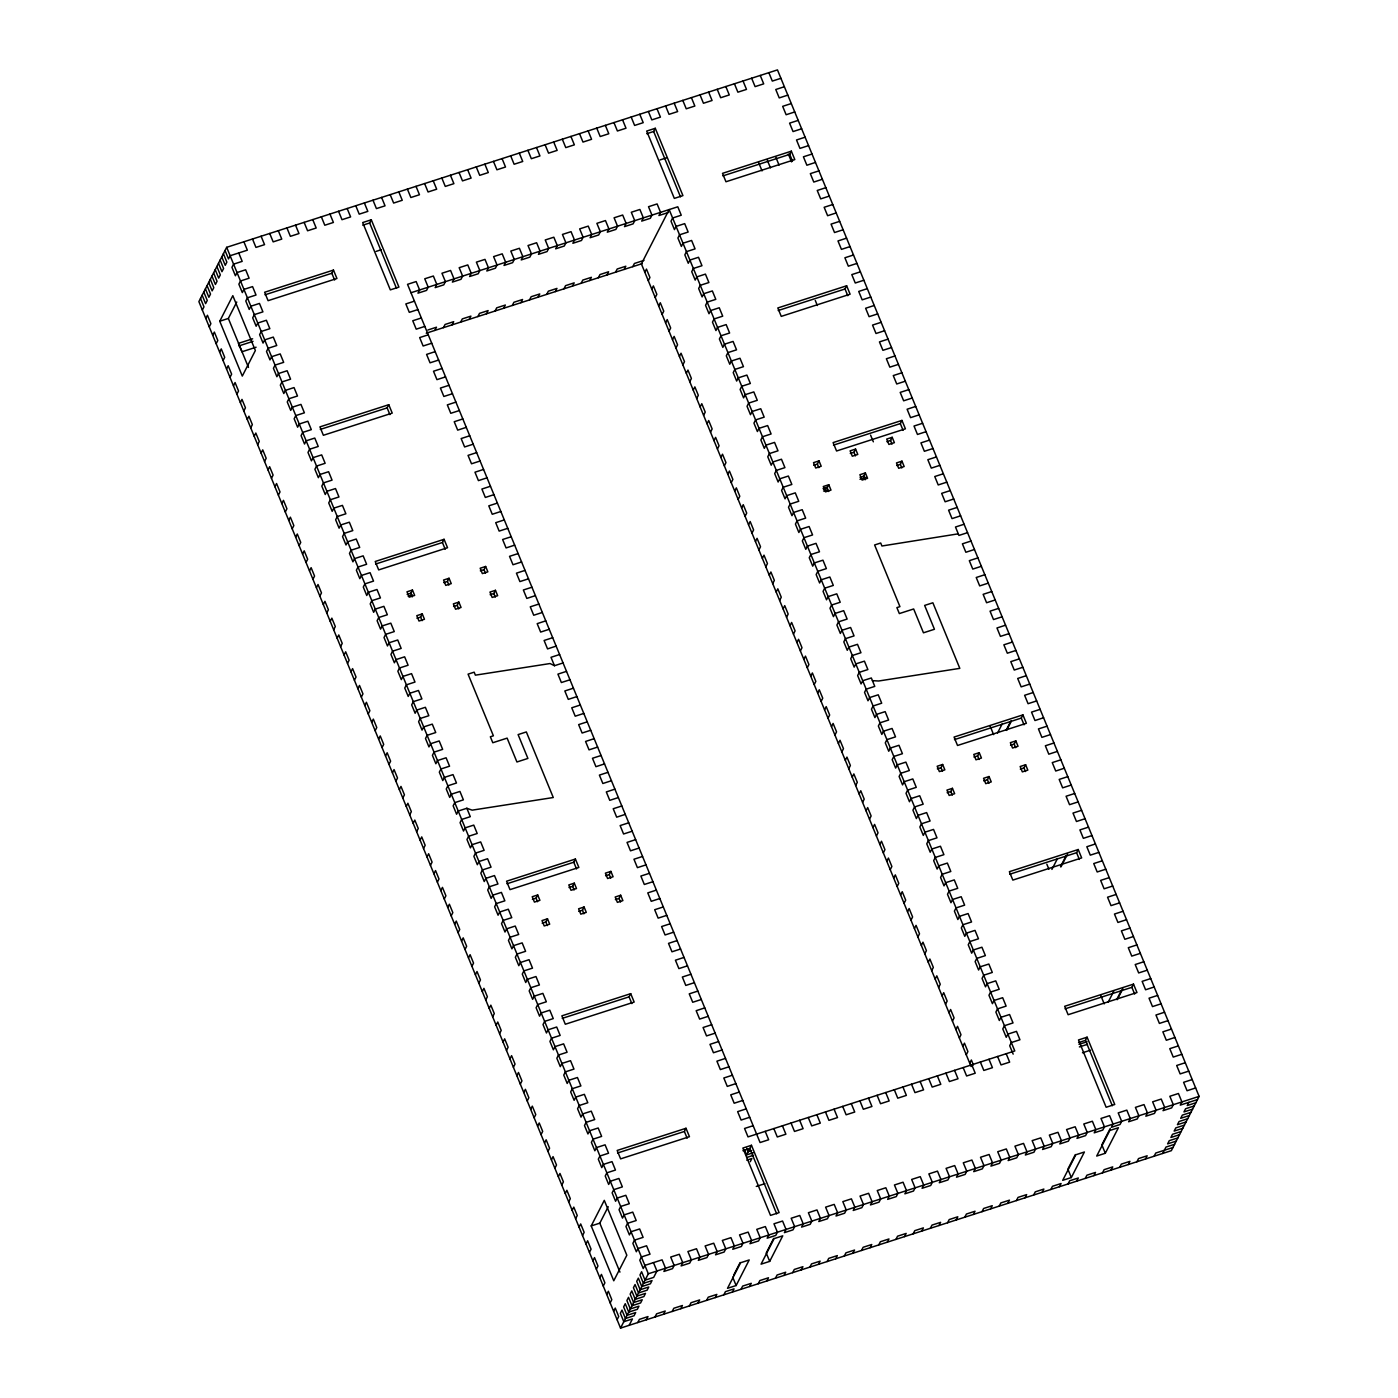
<?xml version="1.0" encoding="UTF-8"?>
<svg xmlns="http://www.w3.org/2000/svg" width="1398" height="1398" viewBox="0 0 1398 1398"><rect width="100%" height="100%" fill="white"/><g stroke="black" fill="none" stroke-linecap="round" stroke-linejoin="round"><path stroke-width="1.5" d="M226.668 247.324L198.883 301.618L620.537 1328.1L1171.332 1150.676L1199.117 1096.381L777.463 69.9L226.668 247.324L648.322 1273.788L620.537 1328.1M202.343 310.041L203.968 306.844L200.526 298.438M205.803 318.447L207.428 315.266L210.888 323.672L209.246 326.87M219.748 321.225L232.819 295.66L255.362 350.531L242.291 376.079L219.748 321.225L228.346 318.447L236.769 302.02M212.706 335.275L214.348 332.077L217.808 340.5L216.166 343.698M219.626 352.104L221.251 348.906L224.711 357.329L223.086 360.527M226.528 368.932L228.171 365.734L231.631 374.157L229.988 377.355M233.449 385.761L235.074 382.563L238.534 390.986L236.909 394.184M240.351 402.589L241.994 399.391L245.454 407.814L243.811 411.012M247.271 419.417L248.914 416.22L252.356 424.643L250.731 427.823M265.008 294.803L331.833 273.274L333.475 270.076L336.935 278.499L268.084 300.675L264.624 292.252L333.475 270.076M254.191 436.246L255.817 433.048L259.277 441.471L257.634 444.651M362.764 225.2L369.649 222.981L371.291 219.783L398.937 287.097L390.322 289.875L362.676 222.562L371.291 219.783M261.094 453.074L262.737 449.876L266.179 458.299L264.554 461.48M268.014 469.903L269.639 466.705L273.099 475.11L271.457 478.308M274.917 486.731L276.559 483.533L280.019 491.939L278.377 495.137M281.837 503.56L283.462 500.362L286.922 508.767L285.297 511.965M288.739 520.388L290.382 517.19L293.842 525.596L292.199 528.794M295.66 537.216L297.285 534.019L300.745 542.424L299.12 545.622M302.562 554.045L304.205 550.847L307.665 559.252L306.022 562.45M320.317 429.413L387.141 407.884L388.766 404.704L392.226 413.109L323.375 435.285L319.932 426.879L388.766 404.704M309.482 570.856L311.125 567.675L314.567 576.081L312.942 579.279M434.848 330.417L436.473 327.219L427.875 329.998M443.446 327.639L445.088 324.458L453.686 321.68L452.061 324.878M316.402 587.684L318.028 584.504L321.488 592.909L319.845 596.107M460.658 322.099L462.301 318.901L470.899 316.14L469.274 319.321M323.305 604.513L324.948 601.332L328.39 609.738L326.765 612.936M477.871 316.56L479.514 313.362L488.112 310.583L486.469 313.781M330.225 621.341L331.85 618.161L335.31 626.566L333.668 629.764M495.084 311.02L496.709 307.822L505.325 305.044L503.682 308.242M337.128 638.17L338.77 634.972L342.23 643.395L340.588 646.592M512.297 305.463L513.922 302.265L522.537 299.504L520.895 302.702M344.048 654.998L345.673 651.8L349.133 660.223L347.508 663.421M529.51 299.923L531.135 296.726L539.75 293.964L538.108 297.145M350.95 671.826L352.593 668.628L356.053 677.051L354.41 680.249M546.723 294.384L548.348 291.186L556.963 288.407L555.321 291.605M357.871 688.655L359.496 685.457L362.956 693.88L361.331 697.078M563.936 288.827L565.561 285.646L574.176 282.868L572.533 286.066M407.168 594.412L410.82 593.241L412.462 590.043L414.664 595.408L409.177 597.173L406.975 591.808L412.462 590.043M375.608 564.041L442.432 542.511L444.075 539.313L447.535 547.736L378.683 569.912L375.223 561.489L444.075 539.313M646.767 133.719L653.652 131.499L655.278 128.301L682.923 195.615L674.325 198.394L646.68 131.08L655.278 128.301M364.791 705.483L366.416 702.285L369.876 710.708L368.233 713.906M581.149 283.287L582.774 280.089L591.389 277.328L589.746 280.526M416.971 618.266L420.623 617.095L422.266 613.897L424.468 619.262L418.981 621.027L416.779 615.662L422.266 613.897M598.361 277.748L599.987 274.55L608.602 271.771L606.959 274.969M371.693 722.312L373.336 719.114L376.778 727.537L375.153 730.717M443.76 582.634L447.412 581.446L449.055 578.265L451.257 583.63L445.77 585.395L443.568 580.03L449.055 578.265M615.574 272.208L617.2 269.01L625.815 266.232L624.172 269.43M378.613 739.14L380.239 735.942L383.699 744.365L382.056 747.546M453.564 606.487L457.216 605.299L458.859 602.101L461.06 607.466L455.573 609.248L453.354 603.884L458.859 602.101M632.787 266.651L634.412 263.471L643.971 260.377M385.516 755.969L387.159 752.771L390.619 761.194L388.976 764.374M480.353 570.838L484.005 569.668L485.648 566.47L487.85 571.834L482.362 573.599L480.161 568.235L485.648 566.47M644.845 272.295L646.47 269.098L649.93 277.52L648.305 280.718M392.436 772.797L394.061 769.599L397.521 778.004L395.896 781.202M490.156 594.692L493.809 593.521L495.451 590.323L497.653 595.688L492.166 597.453L489.947 592.088L495.451 590.323M651.748 289.124L653.39 285.926L656.85 294.349L655.208 297.547M399.339 789.625L400.981 786.427L404.441 794.833L402.799 798.031M658.668 305.952L660.293 302.754L663.753 311.177L662.128 314.375M406.259 806.454L407.884 803.256L411.344 811.661L409.719 814.859M665.57 322.781L667.213 319.583L670.673 328.006L669.03 331.204M413.161 823.282L414.804 820.084L418.264 828.49L416.621 831.688M672.49 339.609L674.133 336.411L677.576 344.834L675.95 348.015M420.082 840.111L421.724 836.913L425.167 845.318L423.542 848.516M679.411 356.438L681.036 353.24L684.496 361.663L682.853 364.843M427.002 856.939L428.627 853.741L432.087 862.147L430.444 865.345M722.888 175.886L789.713 154.357L791.355 151.176L794.815 159.582L725.964 181.757L722.504 173.352L791.355 151.176M686.313 373.266L687.956 370.068L691.398 378.491L689.773 381.671M433.904 873.75L435.547 870.57L438.989 878.975L437.364 882.173M693.233 390.094L694.858 386.897L698.318 395.302L696.676 398.5M440.824 890.578L442.45 887.398L445.91 895.803L444.267 899.001M700.136 406.923L701.779 403.725L705.239 412.13L703.596 415.328M447.727 907.407L449.37 904.226L452.83 912.632L451.187 915.83M707.056 423.751L708.681 420.553L712.141 428.959L710.516 432.157M454.647 924.235L456.272 921.055L459.732 929.46L458.107 932.658M713.959 440.58L715.601 437.382L719.061 445.787L717.419 448.985M461.55 941.064L463.192 937.866L466.652 946.289L465.01 949.487M720.879 457.408L722.504 454.21L725.964 462.616L724.339 465.814M468.47 957.892L470.095 954.694L473.555 963.117L471.93 966.315M727.781 474.237L729.424 471.039L732.884 479.444L731.241 482.642M475.372 974.721L477.015 971.523L480.475 979.946L478.832 983.144M734.701 491.048L736.344 487.867L739.787 496.273L738.161 499.47M482.293 991.549L483.935 988.351L487.378 996.774L485.753 999.972M778.197 310.513L845.021 288.984L846.646 285.786L850.106 294.209L781.255 316.385L777.812 307.962L846.646 285.786M532.411 899.333L536.063 898.145L537.706 894.965L539.908 900.329L534.42 902.094L532.219 896.73L537.706 894.965M741.622 507.876L743.247 504.695L746.707 513.101L745.064 516.299M489.213 1008.377L490.838 1005.179L494.298 1013.602L492.655 1016.8M506.95 883.763L573.774 862.234L575.399 859.036L578.859 867.459L510.008 889.635L506.565 881.212L575.399 859.036M748.524 524.704L750.167 521.524L753.609 529.929L751.984 533.127M542.197 923.187L545.867 921.998L547.492 918.801L549.694 924.183L544.206 925.948L542.005 920.583L547.492 918.801M496.115 1025.206L497.758 1022.008L501.2 1030.431L499.575 1033.611M569.003 887.538L572.656 886.367L574.298 883.169L576.5 888.534L571.013 890.299L568.794 884.934L574.298 883.169M755.444 541.533L757.069 538.352L760.529 546.758L758.904 549.956M503.035 1042.034L504.661 1038.836L508.121 1047.259L506.478 1050.44M578.789 911.391L582.459 910.22L584.084 907.022L586.286 912.387L580.799 914.152L578.597 908.787L584.084 907.022M762.347 558.361L763.99 555.163L767.45 563.586L765.807 566.784M509.938 1058.863L511.581 1055.665L515.041 1064.088L513.398 1067.268M813.706 465.254L817.358 464.084L819.001 460.886L821.203 466.25L815.716 468.015L813.514 462.651L819.001 460.886M605.596 875.76L609.248 874.571L610.891 871.391L613.093 876.756L607.606 878.521L605.386 873.156L610.891 871.391M769.267 575.19L770.892 571.992L774.352 580.415L772.727 583.613M516.858 1075.691L518.483 1072.493L521.943 1080.899L520.318 1084.097M823.492 489.108L827.162 487.919L828.787 484.739L830.989 490.104L825.502 491.869L823.3 486.504L828.787 484.739M615.382 899.613L619.052 898.425L620.677 895.227L622.879 900.609L617.392 902.374L615.19 897.009L620.677 895.227M776.17 592.018L777.812 588.82L781.272 597.243L779.63 600.441M523.761 1092.52L525.403 1089.322L528.863 1097.727L527.221 1100.925M850.299 453.459L853.951 452.288L855.593 449.09L857.795 454.455L852.308 456.22L850.106 450.855L855.593 449.09M783.09 608.846L784.732 605.649L788.175 614.072L786.55 617.269M530.681 1109.348L532.306 1106.15L535.766 1114.555L534.141 1117.753M860.085 477.312L863.754 476.141L865.379 472.943L867.581 478.308L862.094 480.073L859.892 474.708L865.379 472.943M790.01 625.675L791.635 622.477L795.095 630.9L793.452 634.098M537.583 1126.176L539.226 1122.978L542.686 1131.384L541.043 1134.582M886.891 441.681L890.543 440.51L892.186 437.312L894.388 442.677L888.901 444.442L886.699 439.077L892.186 437.312M833.488 445.123L900.312 423.594L901.955 420.414L905.415 428.819L836.563 450.995L833.103 442.589L901.955 420.414M796.912 642.503L798.555 639.305L801.998 647.728L800.372 650.909M544.504 1143.005L546.146 1139.807L549.589 1148.212L547.964 1151.41M896.677 465.534L900.347 464.346L901.972 461.165L904.174 466.53L898.687 468.295L896.485 462.93L901.972 461.165M562.241 1018.373L629.065 996.861L630.708 993.663L634.168 1002.069L565.316 1024.245L561.856 1015.839L630.708 993.663M803.833 659.332L805.458 656.134L808.918 664.557L807.275 667.737M551.424 1159.833L553.049 1156.635L556.509 1165.041L554.866 1168.239M810.735 676.16L812.378 672.962L815.838 681.385L814.195 684.566M558.326 1176.644L559.969 1173.464L563.411 1181.869L561.786 1185.067M817.655 692.989L819.28 689.791L822.74 698.196L821.115 701.394M565.246 1193.473L566.872 1190.292L570.332 1198.698L568.689 1201.896M824.558 709.817L826.201 706.619L829.661 715.025L828.018 718.222M572.149 1210.301L573.792 1207.121L577.252 1215.526L575.609 1218.724M831.478 726.645L833.103 723.448L836.563 731.853L834.938 735.051M579.069 1227.129L580.694 1223.949L584.154 1232.354L582.529 1235.552M591.214 1225.924L604.286 1200.358L626.828 1255.229L613.757 1280.778L591.214 1225.924L599.812 1223.145L608.217 1206.719M838.381 743.474L840.023 740.276L843.483 748.681L841.841 751.879M585.972 1243.958L587.614 1240.76L591.074 1249.183L589.432 1252.381M845.301 760.302L846.943 757.104L850.386 765.51L848.761 768.708M592.892 1260.786L594.517 1257.588L597.977 1266.011L596.352 1269.209M852.221 777.131L853.846 773.933L857.306 782.338L855.663 785.536M599.794 1277.615L601.437 1274.417L604.897 1282.84L603.254 1286.038M617.549 1153L684.373 1131.471L685.999 1128.273L689.459 1136.696L620.607 1158.872L617.165 1150.449L685.999 1128.273M859.123 793.942L860.766 790.761L864.209 799.167L862.583 802.365M606.715 1294.443L608.357 1291.245L611.8 1299.668L610.175 1302.866M866.044 810.77L867.669 807.59L871.129 815.995L869.486 819.193M613.635 1311.272L615.26 1308.074L618.72 1316.497L617.077 1319.695M872.946 827.599L874.589 824.418L878.049 832.824L876.406 836.021M629.152 1325.321L632.42 1318.943L623.805 1321.704L620.345 1313.299L621.988 1310.101L625.448 1318.524L634.045 1315.745L635.688 1312.547L627.073 1315.326L623.63 1306.903L625.255 1303.705L628.716 1312.128L637.313 1309.349L638.956 1306.169L630.341 1308.93L626.898 1300.524L628.523 1297.327L631.983 1305.732L640.581 1302.971L642.224 1299.773L633.626 1302.552L630.166 1294.129L631.791 1290.931L635.251 1299.354L643.866 1296.575L645.492 1293.377L636.894 1296.156L633.434 1287.733L635.059 1284.552L638.519 1292.958L647.134 1290.179L648.759 1286.999L640.162 1289.76L636.702 1281.354L638.344 1278.156L641.787 1286.562L650.402 1283.801L652.027 1280.603L643.429 1283.381L639.969 1274.959L641.612 1271.761L645.055 1280.184L653.67 1277.405L656.938 1271.027L653.478 1262.604M879.866 844.427L881.491 841.246L884.951 849.652L883.326 852.85M637.75 1322.56L639.393 1319.362L647.99 1316.584L646.365 1319.782M886.769 861.255L888.412 858.057L891.872 866.48L890.229 869.678M654.963 1317.003L656.606 1313.823L665.203 1311.044L663.578 1314.242M937.359 768.848L941.011 767.677L942.654 764.479L944.856 769.844L939.369 771.609L937.167 766.244L942.654 764.479M744.487 1149.838L746.567 1154.888L751.46 1145.294L779.123 1212.608L770.508 1215.386L742.862 1148.073L751.46 1145.294M893.689 878.084L895.314 874.886L898.774 883.309L897.149 886.507M672.176 1311.464L673.819 1308.266L682.416 1305.505L680.774 1308.703M750.254 1161.703L751.897 1158.505L746.742 1160.165M947.145 792.701L950.815 791.513L952.44 788.332L954.659 793.697L949.155 795.462L946.953 790.097L952.44 788.332M689.389 1305.924L691.031 1302.726L699.629 1299.948L697.986 1303.146M900.592 894.912L902.234 891.714L905.694 900.137L904.052 903.335M973.952 757.052L977.604 755.881L979.247 752.683L981.448 758.048L975.961 759.813L973.759 754.448L979.247 752.683M706.602 1300.385L708.227 1297.187L716.842 1294.408L715.199 1297.606M997.56 732.971L1002.244 723.832M907.512 911.741L909.154 908.543L912.597 916.966L910.972 920.164M1006.176 730.193L1010.841 721.071M1006.63 730.42L1011.296 721.298M733.618 1275.291L740.154 1262.516M723.814 1294.828L725.44 1291.647L734.055 1288.869L732.412 1292.067M983.738 780.905L987.407 779.735L989.033 776.537L991.252 781.901L985.747 783.666L983.545 778.302L989.033 776.537M954.467 739.612L1021.291 718.083L1022.917 714.885L1026.377 723.308L957.525 745.484L954.065 737.061L1022.917 714.885M914.432 928.569L916.057 925.371L919.517 933.794L917.874 936.992M736.134 1285.531L749.206 1259.965L740.608 1262.744L727.519 1288.309L736.134 1285.531L732.674 1277.108M1010.544 745.274L1014.197 744.086L1015.839 740.905L1018.041 746.27L1012.554 748.035L1010.352 742.67L1015.839 740.905M741.027 1289.288L742.653 1286.09L751.268 1283.329L749.625 1286.51M921.334 945.398L922.977 942.2L926.42 950.623L924.794 953.803M773.688 1238.366L766.226 1252.975L769.686 1261.38L761.071 1264.159L774.16 1238.593L782.758 1235.832L769.686 1261.38M758.24 1283.748L759.865 1280.551L768.481 1277.772L766.838 1280.97M1020.33 769.127L1024 767.939L1025.625 764.741L1027.827 770.123L1022.34 771.888L1020.138 766.523L1025.625 764.741M928.255 962.226L929.88 959.028L933.34 967.451L931.697 970.631M775.453 1278.209L777.078 1275.011L785.693 1272.232L784.051 1275.43M935.157 979.054L936.8 975.856L940.26 984.279L938.617 987.46M792.666 1272.652L794.291 1269.454L802.906 1266.693L801.264 1269.891M942.077 995.883L943.702 992.685L947.162 1001.09L945.537 1004.288M809.879 1267.112L811.504 1263.914L820.119 1261.153L818.477 1264.334M948.98 1012.711L950.623 1009.513L954.083 1017.919L952.44 1021.117M827.092 1261.573L828.717 1258.375L837.332 1255.596L835.689 1258.794M955.9 1029.54L957.525 1026.342L960.985 1034.747L959.36 1037.945M844.305 1256.016L845.93 1252.835L854.545 1250.057L852.902 1253.255M1051.925 869.416L1057.535 858.459M962.803 1046.368L964.445 1043.17L967.905 1051.576L966.263 1054.774M861.5 1250.476L863.143 1247.278L871.74 1244.517L870.115 1247.715M1060.54 866.638L1066.15 855.681M1060.995 866.865L1067.53 854.091M1009.758 874.222L1076.582 852.71L1078.225 849.512L1081.668 857.918L1012.834 880.093L1009.373 871.688L1078.225 849.512M969.723 1063.196L971.365 1059.999L973.427 1065.049M878.713 1244.936L880.356 1241.739L888.953 1238.977L887.328 1242.158M895.926 1239.397L897.568 1236.199L906.166 1233.42L904.541 1236.618M913.139 1233.84L914.781 1230.659L923.379 1227.881L921.754 1231.079M930.352 1228.3L931.994 1225.102L940.592 1222.341L938.967 1225.539M947.564 1222.761L949.207 1219.563L957.805 1216.784L956.18 1219.982M964.777 1217.221L966.42 1214.023L975.018 1211.245L973.392 1214.443M981.99 1211.664L983.633 1208.484L992.231 1205.705L990.605 1208.903M999.203 1206.125L1000.846 1202.927L1009.443 1200.166L1007.818 1203.346M1078.574 1042.593L1085.46 1040.374L1087.102 1037.194L1114.748 1104.49L1106.15 1107.268L1078.487 1039.955L1087.102 1037.194M1108.16 1002.209L1113.769 991.252M1116.775 999.43L1121.441 990.308M1117.229 999.675L1122.839 988.718M1016.416 1200.585L1018.059 1197.387L1026.656 1194.608L1025.014 1197.806M1065.066 1008.849L1131.873 987.32L1133.516 984.122L1136.976 992.545L1068.124 1014.721L1064.664 1006.298L1133.516 984.122M1033.629 1195.045L1035.271 1191.847L1043.869 1189.069L1042.226 1192.267M1050.842 1189.488L1052.467 1186.29L1061.082 1183.529L1059.439 1186.727M1075.342 1154.538L1067.862 1169.147L1071.322 1177.553L1062.707 1180.331L1075.796 1154.783L1084.394 1152.004L1071.322 1177.553M1068.055 1183.949L1069.68 1180.751L1078.295 1177.99L1076.652 1181.17M1110.257 1128.431L1101.851 1144.857L1105.311 1153.263L1096.714 1156.041L1109.785 1130.493L1118.4 1127.714L1105.311 1153.263M1085.267 1178.409L1086.893 1175.211L1095.508 1172.433L1093.865 1175.631M1102.48 1172.852L1104.105 1169.672L1112.721 1166.893L1111.078 1170.091M1119.693 1167.313L1121.318 1164.115L1129.934 1161.354L1128.291 1164.551M1136.906 1161.773L1138.531 1158.575L1147.146 1155.796L1145.504 1158.994M1154.119 1156.233L1155.744 1153.035L1172.957 1147.496M1162.717 1153.455L1165.984 1147.059L1174.6 1144.298M1188.877 1102.34L1187.234 1105.538L1195.849 1102.76M780.923 78.305L772.308 81.084L768.848 72.679M784.365 86.728L775.768 89.507L779.228 97.912L787.825 95.134M791.285 103.557L782.67 106.335L786.13 114.741L794.746 111.962M376.097 251.395L381.252 249.735M660.101 159.914L666.986 157.694M798.206 120.385L789.59 123.146L793.05 131.569L801.648 128.791M805.108 137.214L796.511 139.975L799.953 148.398L808.568 145.619M812.028 154.042L803.413 156.803L806.873 165.226L815.471 162.448M252.636 338.805L238.464 343.366L241.924 351.789L256.096 347.211M238.866 345.918L253.038 341.339M410.995 292.741L677.785 206.799L681.245 215.222L672.63 217.983L671.005 221.181L674.448 229.604L676.09 226.406L684.688 223.628L688.148 232.051L679.55 234.812L677.908 238.009L681.368 246.432L682.993 243.235L691.608 240.456L695.068 248.879L686.453 251.64L684.828 254.838L688.27 263.261L689.913 260.063L698.511 257.284L701.971 265.707L693.373 268.468L691.73 271.666L695.19 280.089L696.833 276.891L705.431 274.113L708.891 282.536L700.276 285.297L698.651 288.495L702.111 296.918L703.736 293.72L712.351 290.941L715.793 299.364L707.196 302.125L705.553 305.323L709.013 313.729L710.656 310.548L719.254 307.77L722.714 316.175L714.098 318.954L712.473 322.152L715.933 330.557L717.558 327.377L726.174 324.598L729.616 333.004L721.019 335.782L719.376 338.98L722.836 347.386L724.479 344.205L733.076 341.427L736.536 349.832L727.939 352.611L726.296 355.808L729.756 364.214L731.381 361.016L739.996 358.255L743.456 366.66L734.841 369.439L733.216 372.637L736.659 381.042L738.301 377.844L746.899 375.083L750.359 383.489L741.761 386.267L740.119 389.465L743.579 397.871L745.204 394.673L753.819 391.912L757.279 400.317L748.664 403.096L747.039 406.294L750.481 414.699L752.124 411.501L760.739 408.74L764.182 417.146L755.584 419.924L753.941 423.122L757.401 431.528L759.044 428.33L767.642 425.569L771.102 433.974L762.487 436.753L760.861 439.951L764.322 448.356L765.947 445.158L774.562 442.397L778.004 450.803L769.407 453.581L767.764 456.762L771.224 465.185L772.867 461.987L781.465 459.226L784.925 467.631L776.309 470.41L774.684 473.59L778.144 482.013L779.769 478.815L788.385 476.036L791.845 484.459L783.23 487.238L781.587 490.418L785.047 498.841L786.69 495.643L795.287 492.865L798.747 501.288L790.15 504.066L788.507 507.247L791.967 515.67L793.592 512.472L802.207 509.693L805.667 518.116L797.052 520.877L795.427 524.075L798.87 532.498L800.512 529.3L809.11 526.522L812.57 534.945L803.972 537.706L802.33 540.904L805.79 549.327L807.415 546.129L816.03 543.35L819.49 551.773L810.875 554.534L809.25 557.732L812.71 566.155L814.335 562.957L822.95 560.179L826.393 568.602L817.795 571.363L816.152 574.561L819.612 582.983L821.255 579.786L829.853 577.007L833.313 585.43L824.698 588.191L823.072 591.389L826.533 599.812L828.158 596.614L836.773 593.835L840.215 602.258L831.618 605.019L829.975 608.217L833.435 616.623L835.078 613.442L843.676 610.664L847.136 619.069L838.538 621.848L836.895 625.046L840.355 633.451L841.98 630.271L850.596 627.492L854.056 635.898L845.441 638.676L843.815 641.874L847.258 650.28L848.901 647.099L857.498 644.321L860.958 652.726L852.361 655.505L850.718 658.703L854.178 667.108L855.803 663.91L864.418 661.149L867.878 669.555L859.263 672.333L857.638 675.531L861.081 683.937L862.723 680.739L871.321 677.978L874.781 686.383L866.183 689.162L864.541 692.36L868.001 700.765L869.643 697.567L878.241 694.806L881.701 703.211L873.086 705.99L871.461 709.188L874.921 717.593L876.546 714.395L885.161 711.634L888.604 720.04L880.006 722.818L878.363 726.016L881.823 734.422L883.466 731.224L892.064 728.463L895.524 736.868L886.909 739.647L885.284 742.845L888.744 751.25L890.369 748.052L898.984 745.291L902.426 753.697L893.829 756.475L892.186 759.656L895.646 768.079L897.289 764.881L905.887 762.12L909.347 770.525L900.749 773.304L899.106 776.484L902.566 784.907L904.191 781.709L912.807 778.931L916.267 787.354L907.651 790.132L906.026 793.313L909.469 801.736L911.112 798.538L919.709 795.759L923.169 804.182L914.572 806.961L912.929 810.141L916.389 818.564L918.014 815.366L926.629 812.587L930.089 821.01L921.474 823.771L919.849 826.969L923.292 835.392L924.934 832.194L933.532 829.416L936.992 837.839L928.394 840.6L926.752 843.798L930.212 852.221L931.854 849.023L940.452 846.244L943.912 854.667L935.297 857.428L933.672 860.626L937.132 869.049L938.757 865.851L947.372 863.073L950.815 871.496L942.217 874.257L940.574 877.455L944.034 885.878L945.677 882.68L954.275 879.901L957.735 888.324L949.12 891.085L947.495 894.283L950.955 902.706L952.58 899.508L961.195 896.73L964.637 905.153L956.04 907.914L954.397 911.112L957.857 919.517L959.5 916.337L968.098 913.558L971.558 921.964L962.96 924.742L961.317 927.94L964.777 936.345L966.402 933.165L975.018 930.386L978.478 938.792L969.863 941.57L968.237 944.768L971.68 953.174L973.323 949.993L981.92 947.215L985.38 955.62L976.783 958.399L975.14 961.597L978.6 970.002L980.225 966.804L988.84 964.043L992.3 972.449L983.685 975.227L982.06 978.425L985.503 986.831L987.145 983.633L995.743 980.872L999.203 989.277L990.605 992.056L988.963 995.254L992.423 1003.659L994.065 1000.461L1002.663 997.7L1006.123 1006.106L997.508 1008.884L995.883 1012.082L999.343 1020.488L1000.968 1017.29L1009.583 1014.529L1013.026 1022.934L1004.428 1025.713L1002.785 1028.911L1006.245 1037.316L1007.888 1034.118L1016.486 1031.357L1019.946 1039.763L1011.331 1042.541L1009.705 1045.739L1013.166 1054.144M668.489 212.461L658.93 215.537L660.572 212.356L657.112 203.933L648.515 206.712L651.957 215.117L650.332 218.315L641.717 221.094L643.36 217.896L639.9 209.473L631.302 212.251L634.744 220.674L633.119 223.855L624.504 226.633L626.147 223.435L622.687 215.03L614.089 217.791L617.532 226.214L615.906 229.412L607.291 232.173L608.934 228.975L605.474 220.569L596.876 223.348L600.336 231.753L598.694 234.951L590.096 237.73L591.721 234.532L588.261 226.109L579.663 228.888L583.123 237.293L581.481 240.491L572.883 243.269L574.508 240.072L571.048 231.666L562.45 234.427L565.91 242.85L564.268 246.031L555.67 248.809L557.295 245.611L553.835 237.206L545.237 239.967L548.698 248.39L547.055 251.588L538.457 254.349L540.082 251.168L536.622 242.745L528.025 245.524L531.485 253.929L529.842 257.127L521.244 259.906L522.869 256.708L519.409 248.285L510.812 251.063L514.272 259.469L512.629 262.667L504.031 265.445L505.657 262.247L502.214 253.842L493.599 256.603L497.059 265.026L495.416 268.206L486.819 270.985L488.444 267.787L485.001 259.381L476.386 262.142L479.846 270.565L478.203 273.763L469.606 276.524L471.231 273.344L467.788 264.921L459.173 267.7L462.633 276.105L460.991 279.303L452.393 282.081L454.018 278.884L450.575 270.461L441.96 273.239L445.42 281.645L443.778 284.843L435.18 287.621L436.805 284.423L433.363 276.018L424.747 278.779L428.207 287.202L426.565 290.4L417.967 293.161L419.61 289.963L416.15 281.557L407.534 284.336L760.075 1142.533L768.673 1139.754L765.213 1131.349M414.455 301.164L405.839 303.925L409.299 312.348L417.915 309.57M818.931 170.871L810.333 173.632L813.776 182.055L822.391 179.276M421.357 317.975L412.76 320.754L416.22 329.177L424.817 326.398M825.851 187.699L817.236 190.46L820.696 198.883L829.311 196.104M426.233 333.196L642.346 263.575M428.277 334.804L419.662 337.582L423.122 346.005L431.737 343.226M832.754 204.527L824.156 207.288L827.616 215.711L836.214 212.933M435.197 351.632L426.582 354.41L430.042 362.816L438.64 360.055M839.674 221.356L831.059 224.117L834.519 232.54L843.134 229.761M442.1 368.46L433.502 371.239L436.945 379.644L445.56 376.883M846.576 238.167L837.979 240.945L841.439 249.368L850.036 246.59M449.02 385.289L440.405 388.067L443.865 396.473L452.463 393.712M853.496 254.995L844.899 257.774L848.341 266.179L856.957 263.418M455.923 402.117L447.325 404.896L450.785 413.301L459.383 410.54M860.417 271.824L851.801 274.602L855.261 283.008L863.859 280.247M462.843 418.946L454.228 421.724L457.688 430.13L466.303 427.369M867.319 288.652L858.721 291.431L862.164 299.836L870.779 297.075M469.745 435.774L461.148 438.553L464.608 446.958L473.206 444.197M874.239 305.48L865.624 308.259L869.084 316.664L877.682 313.903M476.666 452.603L468.05 455.381L471.51 463.786L480.126 461.008M881.142 322.309L872.544 325.087L876.004 333.493L884.602 330.732M483.568 469.431L474.971 472.209L478.431 480.615L487.028 477.836M888.062 339.137L879.447 341.916L882.907 350.321L891.522 347.56M490.488 486.259L481.891 489.038L485.333 497.443L493.948 494.665M894.965 355.966L886.367 358.744L889.827 367.15L898.425 364.389M497.408 503.088L488.793 505.849L492.253 514.272L500.851 511.493M901.885 372.794L893.27 375.573L896.73 383.978L905.345 381.2M504.311 519.916L495.713 522.677L499.156 531.1L507.771 528.322M908.787 389.623L900.19 392.401L903.65 400.807L912.247 398.028M511.231 536.745L502.616 539.506L506.076 547.929L514.674 545.15M915.707 406.451L907.11 409.23L910.552 417.635L919.168 414.857M518.134 553.573L509.536 556.334L512.996 564.757L521.594 561.979M922.628 423.279L914.012 426.041L917.472 434.463L926.07 431.685M408.181 596.23L412.235 594.936M525.054 570.401L516.439 573.163L519.899 581.585L528.514 578.807M929.53 440.108L920.933 442.869L924.375 451.292L932.99 448.513M823.142 488.479L827.197 487.168M823.544 491.03L827.581 489.719M859.98 479.287L866.061 477.33M531.956 587.23L523.359 589.991L526.819 598.414L535.417 595.635M936.45 456.936L927.835 459.697L931.295 468.12L939.893 465.342M538.877 604.058L530.261 606.819L533.721 615.242L542.337 612.464M943.353 473.765L934.755 476.526L938.215 484.949L946.813 482.17M545.779 620.869L537.182 623.648L540.642 632.071L549.239 629.292M950.273 490.593L941.658 493.354L945.118 501.777L953.733 498.999M552.699 637.698L544.102 640.476L547.544 648.899L556.159 646.121M957.176 507.422L948.578 510.183L952.038 518.606L960.636 515.827M559.619 654.526L551.004 657.305L554.464 665.71L563.062 662.949M964.096 524.25L955.481 527.011L958.941 535.434L967.556 532.655M958.294 533.826L881.928 546.006L880.705 543.018L874.606 544.975L899.928 606.627L896.887 607.623L899.333 613.582L913.663 608.969L923.466 632.805L934.441 629.275L924.637 605.421L932.868 602.783L959.814 668.366L878.678 681.001L872.439 680.669M566.522 671.355L557.924 674.133L561.367 682.539L569.982 679.778M970.998 541.061L962.401 543.839L965.861 552.262L974.458 549.484M573.442 688.183L564.827 690.962L568.287 699.367L576.885 696.606M977.918 557.889L969.321 560.668L972.763 569.073L981.379 566.312M580.345 705.011L571.747 707.79L575.207 716.195L583.805 713.434M984.839 574.718L976.223 577.496L979.683 585.902L988.281 583.141M587.265 721.84L578.65 724.618L582.11 733.024L590.725 730.263M991.741 591.546L983.144 594.325L986.586 602.73L995.201 599.969M594.167 738.668L585.57 741.447L589.03 749.852L597.628 747.091M998.661 608.375L990.046 611.153L993.506 619.559L1002.104 616.798M601.088 755.497L592.472 758.275L595.932 766.681L604.548 763.902M1005.564 625.203L996.966 627.982L1000.426 636.387L1009.024 633.626M554.464 665.71L550.043 663.543L475.39 675.164L474.167 672.176L468.068 674.151L493.389 735.802L490.349 736.781L492.795 742.74L507.125 738.127L516.928 761.98L527.902 758.432L518.099 734.597L526.347 731.94L553.276 797.524L472.157 810.158L466.845 808.271L458.247 811.032L456.604 814.23L453.144 805.825L454.787 802.627L463.385 799.848L459.942 791.443L451.327 794.204L449.702 797.402L446.242 788.996L447.867 785.798L456.482 783.02L453.022 774.614L444.424 777.375L442.782 780.573L439.322 772.168L440.964 768.97L449.562 766.191L446.102 757.786L437.504 760.547L435.861 763.745L432.419 755.339L434.044 752.141L442.659 749.363L439.199 740.957L430.584 743.736L428.959 746.916L425.499 738.511L427.141 735.313L435.739 732.535L432.279 724.129L423.681 726.908L422.039 730.088L418.596 721.683L420.221 718.485L428.837 715.706L425.376 707.301L416.761 710.079L415.136 713.26L411.676 704.854L413.301 701.656L421.916 698.895L418.456 690.472L409.859 693.251L408.216 696.431L404.756 688.026L406.399 684.828L414.996 682.067L411.554 673.644L402.939 676.422L401.313 679.62L397.853 671.197L399.478 667.999L408.094 665.238L404.634 656.815L396.036 659.594L394.393 662.792L390.933 654.369L392.576 651.171L401.174 648.41L397.731 639.987L389.116 642.765L387.473 645.963L384.031 637.54L385.656 634.342L394.271 631.581L390.811 623.159L382.196 625.937L380.571 629.135L377.111 620.712L378.753 617.514L387.351 614.753L383.891 606.33L375.293 609.109L373.65 612.307L370.208 603.884L371.833 600.686L380.448 597.925L376.988 589.502L368.373 592.28L366.748 595.478L363.288 587.055L364.93 583.875L373.528 581.096L370.068 572.673L361.47 575.452L359.828 578.65L356.368 570.227L358.01 567.046L366.626 564.268L363.165 555.845L354.55 558.623L352.925 561.821L349.465 553.398L351.09 550.218L359.705 547.439L356.245 539.034L347.648 541.795L346.005 544.993L342.545 536.587L344.188 533.389L352.785 530.611L349.343 522.205L340.728 524.966L339.102 528.164L335.642 519.759L337.267 516.561L345.883 513.782L342.423 505.377L333.825 508.138L332.182 511.336L328.722 502.931L330.365 499.733L338.963 496.954L335.503 488.549L326.905 491.31L325.262 494.508L321.82 486.102L323.445 482.904L332.06 480.126L328.6 471.72L319.985 474.481L318.36 477.679L314.899 469.274L316.542 466.076L325.14 463.297L321.68 454.892L313.082 457.653L311.439 460.851L307.997 452.445L309.622 449.247L318.237 446.469L314.777 438.063L306.162 440.824L304.537 444.022L301.077 435.617L302.719 432.419L311.317 429.64L307.857 421.235L299.259 424.013L297.617 427.194L294.157 418.788L295.799 415.59L304.397 412.812L300.954 404.406L292.339 407.185L290.714 410.365L287.254 401.96L288.879 398.762L297.494 396.001L294.034 387.578L285.437 390.357L283.794 393.537L280.334 385.132L281.977 381.934L290.574 379.173L287.132 370.75L278.517 373.528L276.891 376.726L273.431 368.303L275.057 365.105L283.672 362.344L280.212 353.921L271.614 356.7L269.971 359.898L266.511 351.475L268.154 348.277L276.752 345.516L273.292 337.093L264.694 339.871L263.051 343.069L259.609 334.646L261.234 331.448L269.849 328.687L266.389 320.264L257.774 323.043L256.149 326.241L252.689 317.818L254.331 314.62L262.929 311.859L259.469 303.436L250.871 306.214L249.228 309.412L245.786 300.989L247.411 297.791L256.026 295.03L252.566 286.607L243.951 289.386L242.326 292.584L238.866 284.161L240.508 280.981L249.106 278.202L245.646 269.779L237.048 272.558L235.406 275.756L231.946 267.333L233.588 264.152L242.186 261.374L238.743 252.951M607.99 772.325L599.393 775.104L602.853 783.509L611.45 780.731M1012.484 642.031L1003.869 644.81L1007.329 653.216L1015.944 650.454M614.91 789.154L606.313 791.932L609.755 800.338L618.37 797.559M1019.387 658.86L1010.789 661.638L1014.249 670.044L1022.847 667.283M621.83 805.982L613.215 808.743L616.675 817.166L625.273 814.387M1026.307 675.688L1017.692 678.467L1021.152 686.872L1029.767 684.094M628.733 822.81L620.135 825.571L623.578 833.994L632.193 831.216M1033.209 692.517L1024.612 695.295L1028.072 703.701L1036.669 700.922M635.653 839.639L627.038 842.4L630.498 850.823L639.096 848.044M1040.129 709.345L1031.532 712.124L1034.974 720.529L1043.59 717.751M642.556 856.467L633.958 859.228L637.418 867.651L646.016 864.873M1047.05 726.174L1038.434 728.935L1041.894 737.358L1050.492 734.579M649.476 873.296L640.861 876.057L644.321 884.48L652.936 881.701M1053.952 743.002L1045.355 745.763L1048.797 754.186L1057.412 751.408M656.378 890.124L647.781 892.885L651.241 901.308L659.839 898.53M1060.872 759.83L1052.257 762.592L1055.717 771.014L1064.332 768.236M663.299 906.952L654.683 909.714L658.143 918.136L666.759 915.358M1067.775 776.659L1059.177 779.42L1062.637 787.843L1071.235 785.064M670.219 923.763L661.604 926.542L665.064 934.965L673.661 932.186M1074.695 793.487L1066.08 796.248L1069.54 804.671L1078.155 801.893M677.121 940.592L668.524 943.37L671.966 951.793L680.581 949.015M1081.598 810.316L1073 813.077L1076.46 821.5L1085.058 818.721M684.041 957.42L675.426 960.199L678.886 968.604L687.484 965.843M1088.518 827.144L1079.903 829.905L1083.363 838.328L1091.978 835.55M690.944 974.249L682.346 977.027L685.789 985.433L694.404 982.672M1095.438 843.955L1086.823 846.734L1090.283 855.157L1098.88 852.378M697.864 991.077L689.249 993.856L692.709 1002.261L701.324 999.5M1102.34 860.784L1093.743 863.562L1097.185 871.968L1105.801 869.207M704.767 1007.906L696.169 1010.684L699.629 1019.09L708.227 1016.329M1109.261 877.612L1100.645 880.391L1104.105 888.796L1112.703 886.035M711.687 1024.734L703.072 1027.513L706.532 1035.918L715.147 1033.157M1116.163 894.44L1107.565 897.219L1111.008 905.624L1119.623 902.863M718.589 1041.562L709.992 1044.341L713.452 1052.746L722.05 1049.985M1123.083 911.269L1114.468 914.047L1117.928 922.453L1126.543 919.692M725.51 1058.391L716.912 1061.169L720.354 1069.575L728.97 1066.796M1129.986 928.097L1121.388 930.876L1124.848 939.281L1133.446 936.52M732.43 1075.219L723.814 1077.998L727.275 1086.403L735.872 1083.625M1136.906 944.926L1128.291 947.704L1131.751 956.11L1140.366 953.349M739.332 1092.048L730.735 1094.826L734.177 1103.232L742.792 1100.453M1143.809 961.754L1135.211 964.533L1138.671 972.938L1147.269 970.177M746.252 1108.876L737.637 1111.637L741.097 1120.06L749.695 1117.282M1150.729 978.583L1142.131 981.361L1145.574 989.767L1154.189 986.988M753.155 1125.705L744.557 1128.466L748.017 1136.889L1014.791 1050.947L669.17 209.578L641.385 263.89L971.103 1066.552M1157.649 995.411L1149.034 998.189L1152.494 1006.595L1161.091 1003.816M1164.551 1012.239L1155.954 1015.018L1159.396 1023.423L1168.012 1020.645M742.95 1150.711L749.835 1148.492L776.659 1213.831M1079.011 1044.376L1087.12 1041.755M751.635 1150.589L748.192 1151.69L746.812 1148.317M1079.396 1046.91L1087.504 1044.306M746.567 1154.888L753.452 1152.668M746.654 1157.527L753.539 1155.307M1082.471 1052.781L1090.562 1050.178M1171.472 1029.068L1162.856 1031.829L1166.316 1040.252L1174.914 1037.473M1178.374 1045.896L1169.776 1048.657L1173.237 1057.08L1181.834 1054.302M756.283 1186.43L764.898 1183.669M1185.294 1062.725L1176.679 1065.486L1180.139 1073.909L1188.754 1071.13M1192.197 1079.553L1183.599 1082.314L1187.059 1090.737L1195.657 1087.959M648.322 1273.788L1199.117 1096.381M1197.474 1099.562L1180.262 1105.119L1181.904 1101.921L1178.444 1093.498L1169.846 1096.277L1173.289 1104.7L1171.664 1107.88L1163.049 1110.659L1164.691 1107.461L1161.231 1099.055L1152.634 1101.816L1156.094 1110.239L1154.451 1113.437L1145.836 1116.198L1147.478 1113L1144.018 1104.595L1135.421 1107.373L1138.881 1115.779L1137.238 1118.977L1128.64 1121.755L1130.266 1118.557L1126.805 1110.134L1118.208 1112.913L1121.668 1121.318L1120.025 1124.516L1111.427 1127.295L1113.053 1124.097L1109.593 1115.674L1100.995 1118.452L1104.455 1126.875L1102.812 1130.056L1094.215 1132.834L1095.84 1129.636L1092.38 1121.231L1083.782 1123.992L1087.242 1132.415L1085.599 1135.613L1077.002 1138.374L1078.627 1135.193L1075.167 1126.771L1066.569 1129.549L1070.029 1137.955L1068.387 1141.152L1059.789 1143.931L1061.414 1140.733L1057.971 1132.31L1049.356 1135.089L1052.816 1143.494L1051.174 1146.692L1042.576 1149.471L1044.201 1146.273L1040.759 1137.867L1032.143 1140.628L1035.603 1149.051L1033.961 1152.232L1025.363 1155.01L1026.988 1151.812L1023.546 1143.407L1014.931 1146.168L1018.391 1154.591L1016.748 1157.789L1008.15 1160.55L1009.775 1157.369L1006.333 1148.946L997.718 1151.725L1001.178 1160.13L999.535 1163.328L990.937 1166.107L992.563 1162.909L989.12 1154.486L980.505 1157.264L983.965 1165.67L982.322 1168.868L973.724 1171.646L975.367 1168.448L971.907 1160.043L963.292 1162.804L966.752 1171.227L965.127 1174.425L956.512 1177.186L958.154 1173.988L954.694 1165.582L946.079 1168.361L949.539 1176.766L947.914 1179.964L939.299 1182.725L940.941 1179.545L937.481 1171.122L928.866 1173.901L932.326 1182.306L930.701 1185.504L922.086 1188.283L923.729 1185.085L920.268 1176.662L911.653 1179.44L915.113 1187.863L913.488 1191.044L904.873 1193.822L906.516 1190.624L903.056 1182.219L894.44 1184.98L897.9 1193.403L896.275 1196.601L887.66 1199.362L889.303 1196.164L885.843 1187.758L877.245 1190.537L880.688 1198.942L879.062 1202.14L870.447 1204.919L872.09 1201.721L868.63 1193.298L860.032 1196.076L863.475 1204.482L861.85 1207.68L853.234 1210.458L854.877 1207.26L851.417 1198.855L842.819 1201.616L846.262 1210.039L844.637 1213.219L836.021 1215.998L837.664 1212.8L834.204 1204.394L825.606 1207.156L829.049 1215.578L827.424 1218.776L818.809 1221.537L820.451 1218.357L816.991 1209.934L808.394 1212.713L811.854 1221.118L810.211 1224.316L801.596 1227.095L803.238 1223.897L799.778 1215.474L791.181 1218.252L794.641 1226.658L792.998 1229.856L784.4 1232.634L786.026 1229.436L782.565 1221.031L773.968 1223.792L777.428 1232.215L775.785 1235.413L767.187 1238.174L768.813 1234.976L765.353 1226.57L756.755 1229.349L760.215 1237.754L758.572 1240.952L749.975 1243.713L751.6 1240.533L748.14 1232.11L739.542 1234.888L743.002 1243.294L741.359 1246.492L732.762 1249.27L734.387 1246.072L730.927 1237.649L722.329 1240.428L725.789 1248.851L724.147 1252.031L715.549 1254.81L717.174 1251.612L713.731 1243.206L705.116 1245.967L708.576 1254.39L706.934 1257.588L698.336 1260.349L699.961 1257.151L696.519 1248.746L687.903 1251.525L691.363 1259.93L689.721 1263.128L681.123 1265.906L682.748 1262.709L679.306 1254.286L670.691 1257.064L674.151 1265.47L672.508 1268.668L663.91 1271.446L665.535 1268.248L662.093 1259.843L644.88 1265.382L643.237 1268.58L639.777 1260.157L641.42 1256.959L650.018 1254.198L646.575 1245.775L637.96 1248.554L636.335 1251.752L632.875 1243.329L634.5 1240.131L643.115 1237.37L639.655 1228.947L631.057 1231.725L629.415 1234.923L625.955 1226.5L627.597 1223.302L636.195 1220.541L632.752 1212.118L624.137 1214.897L622.494 1218.095L619.052 1209.672L620.677 1206.474L629.292 1203.713L625.832 1195.29L617.217 1198.069L615.592 1201.266L612.132 1192.844L613.774 1189.663L622.372 1186.885L618.912 1178.462L610.314 1181.24L608.672 1184.438L605.229 1176.015L606.854 1172.835L615.47 1170.056L612.009 1161.633L603.394 1164.412L601.769 1167.61L598.309 1159.187L599.952 1156.006L608.549 1153.228L605.089 1144.822L596.492 1147.583L594.849 1150.781L591.389 1142.376L593.032 1139.178L601.629 1136.399L598.187 1127.994L589.572 1130.755L587.946 1133.953L584.486 1125.547L586.111 1122.349L594.727 1119.571L591.267 1111.165L582.669 1113.926L581.026 1117.124L577.566 1108.719L579.209 1105.521L587.807 1102.742L584.364 1094.337L575.749 1097.098L574.124 1100.296L570.664 1091.89L572.289 1088.693L580.904 1085.914L577.444 1077.509L568.846 1080.27L567.204 1083.467L563.744 1075.062L565.386 1071.864L573.984 1069.086L570.524 1060.68L561.926 1063.441L560.283 1066.639L556.841 1058.234L558.466 1055.036L567.081 1052.257L563.621 1043.852L555.006 1046.63L553.381 1049.811L549.921 1041.405L551.563 1038.207L560.161 1035.429L556.701 1027.023L548.103 1029.802L546.461 1032.982L543.018 1024.577L544.643 1021.379L553.259 1018.6L549.798 1010.195L541.183 1012.973L539.558 1016.154L536.098 1007.748L537.741 1004.55L546.338 1001.789L542.878 993.366L534.281 996.145L532.638 999.325L529.178 990.92L530.821 987.722L539.418 984.961L535.976 976.538L527.361 979.316L525.735 982.514L522.275 974.091L523.901 970.894L532.516 968.132L529.056 959.71L520.458 962.488L518.815 965.686L515.355 957.263L516.998 954.065L525.596 951.304L522.153 942.881L513.538 945.66L511.913 948.858L508.453 940.435L510.078 937.237L518.693 934.476L515.233 926.053L506.635 928.831L504.993 932.029L501.533 923.606L503.175 920.408L511.773 917.647L508.313 909.224L499.715 912.003L498.072 915.201L494.63 906.778L496.255 903.58L504.87 900.819L501.41 892.396L492.795 895.174L491.17 898.372L487.71 889.949L489.352 886.769L497.95 883.99L494.49 875.567L485.892 878.346L484.25 881.544L480.807 873.121L482.432 869.94L491.048 867.162L487.587 858.739L478.972 861.518L477.347 864.715L473.887 856.292L475.53 853.112L484.127 850.334L480.667 841.928L472.07 844.689L470.427 847.887L466.967 839.482L468.61 836.284L477.207 833.505L473.765 825.1L465.15 827.861L463.524 831.059L460.064 822.653L461.69 819.455L470.305 816.677L466.845 808.271M1194.207 1105.958L1185.609 1108.736L1183.966 1111.917L1192.581 1109.156M1190.939 1112.354L1182.341 1115.115L1180.698 1118.313L1189.314 1115.534M1187.671 1118.732L1179.073 1121.511L1177.431 1124.708L1186.046 1121.93M1184.403 1125.128L1175.788 1127.906L1174.163 1131.087L1182.76 1128.326M1181.135 1131.524L1172.52 1134.285L1170.895 1137.483L1179.493 1134.704M1177.867 1137.902L1169.252 1140.681L1167.627 1143.879L1176.225 1141.1M760.25 75.44L763.71 83.863L755.095 86.624L751.635 78.218M789.713 154.357L792.491 161.102M845.021 288.984L847.782 295.712M900.312 423.594L903.091 430.339M1021.291 718.083L1024.052 724.811M1076.582 852.71L1079.343 859.438M1131.873 987.32L1134.652 994.048M788.35 154.06L791.565 161.888M775.838 157.24L779.053 165.086M743.037 80.997L746.497 89.402L737.882 92.181L734.422 83.758M890.543 440.51L892.011 444.075M900.347 464.346L901.815 467.928M1014.197 744.086L1015.664 747.668M1024 767.939L1025.468 771.521M767.222 160.019L770.455 167.847M758.59 162.483L762.05 170.905M815.279 300.465L817.358 305.515M870.57 435.093L873.348 441.82M990.168 726.209L993.611 734.614M1046.84 864.191L1048.919 869.241M1100.768 995.446L1104.21 1003.869M725.824 86.536L729.284 94.942L720.669 97.72L717.226 89.297M708.611 92.076L712.071 100.499L703.456 103.26L700.014 94.854M853.951 452.288L855.419 455.87M863.754 476.141L865.222 479.724M977.604 755.881L979.072 759.464M987.407 779.735L988.875 783.317M1085.46 1040.374L1112.301 1105.713M691.398 97.615L694.858 106.038L686.243 108.799L682.801 100.394M674.186 103.172L677.646 111.578L669.03 114.356L665.588 105.933M817.358 464.084L818.826 467.648M827.162 487.919L828.63 491.502M941.011 767.677L942.479 771.242M950.815 791.513L952.283 795.095M656.973 108.712L660.433 117.117L651.817 119.896L648.375 111.49M653.652 131.499L680.476 196.838M639.76 114.252L643.22 122.675L634.622 125.436L631.162 117.03M622.547 119.791L626.007 128.214L617.409 130.993L613.949 122.57M1006.193 1053.725L1009.653 1062.13L1001.038 1064.909L997.578 1056.486M605.334 125.348L608.794 133.754L600.196 136.532L596.736 128.109M988.98 1059.265L992.44 1067.688L983.825 1070.449L980.365 1062.043M588.121 130.888L591.581 139.293L582.983 142.072L579.523 133.666M971.767 1064.804L975.227 1073.227L966.612 1075.988L963.152 1067.583M570.908 136.427L574.368 144.85L565.771 147.611L562.311 139.206M954.554 1070.361L958.014 1078.767L949.399 1081.545L945.939 1073.122M553.695 141.984L557.155 150.39L548.558 153.168L545.098 144.745M937.342 1075.901L940.802 1084.306L932.186 1087.085L928.726 1078.679M536.5 147.524L539.943 155.929L531.345 158.708L527.885 150.285M920.129 1081.44L923.589 1089.863L914.974 1092.624L911.531 1084.219M519.287 153.064L522.73 161.486L514.132 164.248L510.672 155.842M902.916 1086.98L906.376 1095.403L897.761 1098.181L894.318 1089.758M502.074 158.603L505.517 167.026L496.919 169.787L493.459 161.382M885.703 1092.537L889.163 1100.942L880.548 1103.721L877.105 1095.298M484.861 164.16L488.304 172.566L479.706 175.344L476.246 166.921M868.49 1098.077L871.95 1106.482L863.335 1109.261L859.892 1100.855M467.648 169.7L471.109 178.105L462.493 180.884L459.033 172.461M851.277 1103.616L854.737 1112.039L846.139 1114.8L842.679 1106.395M450.436 175.239L453.896 183.662L445.28 186.423L441.82 178.018M834.064 1109.173L837.524 1117.579L828.927 1120.357L825.467 1111.934M433.223 180.779L436.683 189.202L428.068 191.98L424.608 183.557M816.851 1114.713L820.311 1123.118L811.714 1125.897L808.254 1117.474M416.01 186.336L419.47 194.741L410.855 197.52L407.395 189.097M799.639 1120.252L803.099 1128.675L794.501 1131.436L791.041 1123.031M398.797 191.875L402.257 200.281L393.642 203.06L390.182 194.654M782.426 1125.792L785.886 1134.215L777.288 1136.976L773.828 1128.57M381.584 197.415L385.044 205.838L376.429 208.599L372.986 200.194M364.371 202.955L367.831 211.378L359.216 214.156L355.774 205.733M369.649 222.981L396.49 288.32M347.158 208.512L350.618 216.917L342.003 219.696L338.561 211.273M484.005 569.668L485.473 573.25M493.809 593.521L495.276 597.086M609.248 874.571L610.716 878.154M619.052 898.425L620.52 902.007M329.945 214.051L333.406 222.457L324.79 225.235L321.348 216.83M312.733 219.591L316.193 228.014L307.577 230.775L304.135 222.369M331.833 273.274L334.611 280.002M387.141 407.884L389.902 414.629M442.432 542.511L445.193 549.239M573.774 862.234L576.535 868.962M629.065 996.861L631.844 1003.589M684.373 1131.471L687.134 1138.199M447.412 581.446L448.898 585.028M457.216 605.299L458.684 608.881M572.656 886.367L574.124 889.949M582.459 910.22L583.927 913.803M295.52 225.148L298.98 233.553L290.382 236.332L286.922 227.909M278.307 230.687L281.767 239.093L273.169 241.871L269.709 233.449M410.82 593.241L412.305 596.824M420.623 617.095L422.091 620.66M536.063 898.145L537.531 901.727M545.867 921.998L547.334 925.581M261.094 236.227L264.554 244.65L255.956 247.411L252.496 239.006M243.881 241.767L247.341 250.19L230.128 255.729L228.503 258.927L225.043 250.504M223.4 253.702L226.86 262.125L225.235 265.323L221.775 256.9M220.133 260.098L223.593 268.503L221.95 271.701L218.507 263.296M216.865 266.476L220.325 274.899L218.682 278.097L215.24 269.674M213.597 272.872L217.057 281.295L215.414 284.476L211.954 276.07M228.346 318.447L248.477 367.429M599.812 1223.145L619.943 1272.128M210.329 279.268L213.789 287.673L212.147 290.871L208.686 282.466M207.061 285.646L210.521 294.069L208.879 297.267L205.419 288.844M203.793 292.042L207.254 300.448L205.611 303.646L202.151 295.24"/></g></svg>
